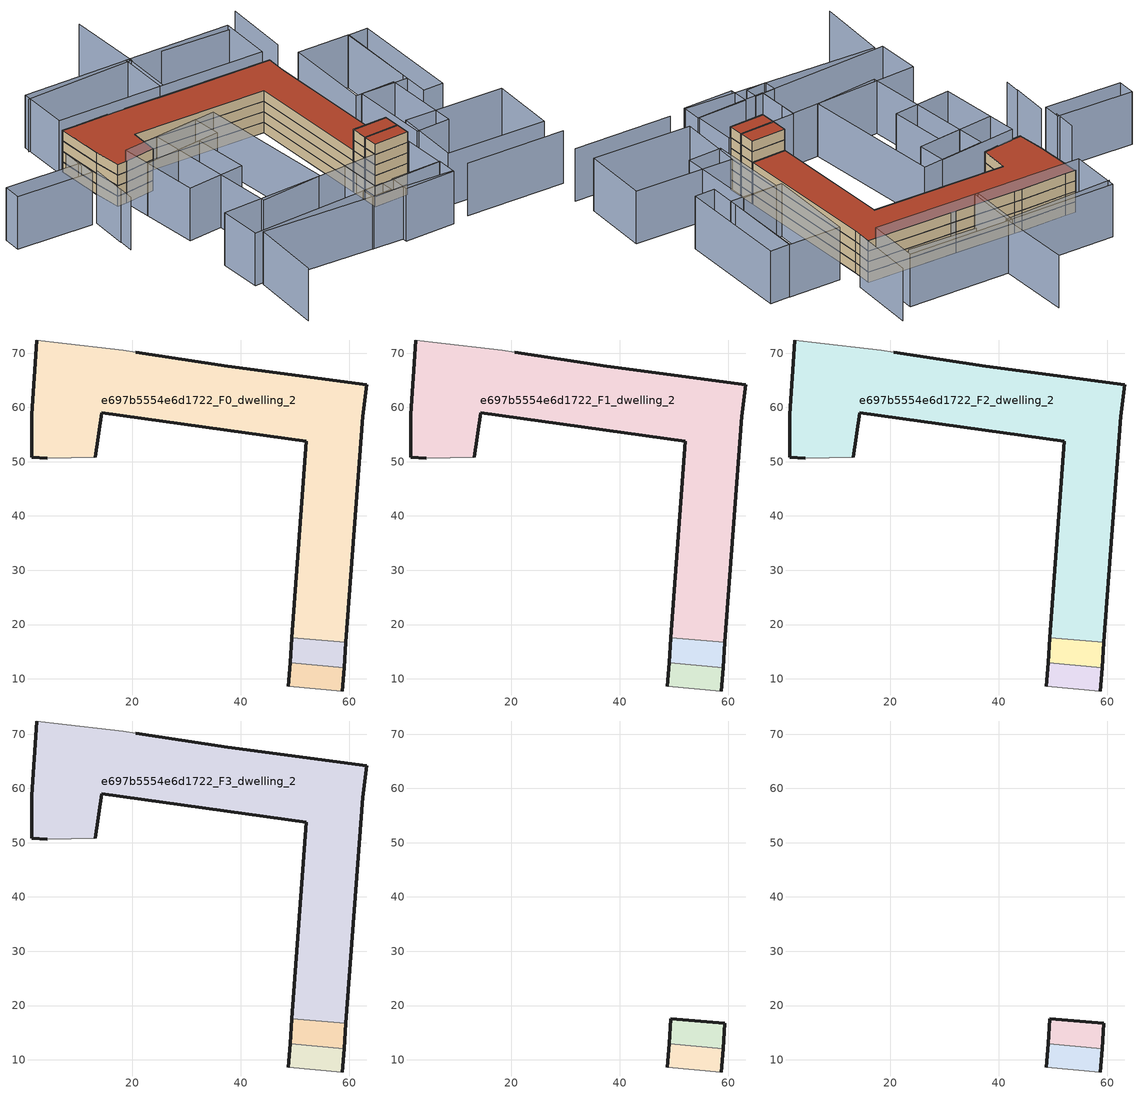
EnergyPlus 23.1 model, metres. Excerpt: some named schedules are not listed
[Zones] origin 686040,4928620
e697b5554e6d1722_F0_dwelling_0
 floor ground (EU_floor_Construction): 58.72,7.76 59.04,12.04 49.08,12.93 48.77,8.65 z0
 wall outside (EU_wall_Construction): 59.04,12.04 58.72,7.76 / 48.77,8.65 49.08,12.93 z0:3
 wall adiabatic (EU_wall_Construction): 58.72,7.76 48.77,8.65 z0:3
 wall to e697b5554e6d1722_F0_dwelling_1 (EU_wall_Construction): 49.08,12.93 59.04,12.04 z0:3
e697b5554e6d1722_F0_dwelling_1
 floor ground (EU_floor_Construction): 59.04,12.04 59.38,16.7 49.42,17.59 49.08,12.93 z0
 wall outside (EU_wall_Construction): 59.38,16.7 59.04,12.04 / 49.08,12.93 49.42,17.59 z0:3
 wall to e697b5554e6d1722_F0_dwelling_2 (EU_wall_Construction): 49.42,17.59 59.38,16.7 z0:3
e697b5554e6d1722_F0_dwelling_2
 floor ground (EU_floor_Construction): 59.38,16.7 62.45,58.34 63.24,64.17 37.62,67.61 20.64,70.16 18.35,70.51 5.53,71.99 2.45,72.42 1.5,58.65 1.46,50.83 4.36,50.66 13.22,50.85 14.35,59.02 52.07,53.79 49.42,17.59 z0
 wall outside (EU_wall_Construction): 49.42,17.59 52.07,53.79 14.35,59.02 13.22,50.85 / 4.36,50.66 1.46,50.83 1.5,58.65 2.45,72.42 / 20.64,70.16 37.62,67.61 63.24,64.17 62.45,58.34 59.38,16.7 z0:3
 wall adiabatic (EU_wall_Construction): 13.22,50.85 4.36,50.66 / 2.45,72.42 5.53,71.99 18.35,70.51 20.64,70.16 z0:3
e697b5554e6d1722_F1_dwelling_0
 floor to e697b5554e6d1722_F0_dwelling_0 (EU_floor_Construction): 58.72,7.76 59.04,12.04 49.08,12.93 48.77,8.65 z3
 wall outside (EU_wall_Construction): 59.04,12.04 58.72,7.76 / 48.77,8.65 49.08,12.93 z3:6
 wall adiabatic (EU_wall_Construction): 58.72,7.76 48.77,8.65 z3:6
 wall to e697b5554e6d1722_F1_dwelling_1 (EU_wall_Construction): 49.08,12.93 59.04,12.04 z3:6
e697b5554e6d1722_F1_dwelling_1
 floor to e697b5554e6d1722_F0_dwelling_1 (EU_floor_Construction): 59.04,12.04 59.38,16.7 49.42,17.59 49.08,12.93 z3
 wall outside (EU_wall_Construction): 59.38,16.7 59.04,12.04 / 49.08,12.93 49.42,17.59 z3:6
 wall to e697b5554e6d1722_F1_dwelling_2 (EU_wall_Construction): 49.42,17.59 59.38,16.7 z3:6
e697b5554e6d1722_F1_dwelling_2
 floor to e697b5554e6d1722_F0_dwelling_2 (EU_floor_Construction): 59.38,16.7 62.45,58.34 63.24,64.17 37.62,67.61 20.64,70.16 18.35,70.51 5.53,71.99 2.45,72.42 1.5,58.65 1.46,50.83 4.36,50.66 13.22,50.85 14.35,59.02 52.07,53.79 49.42,17.59 z3
 wall outside (EU_wall_Construction): 49.42,17.59 52.07,53.79 14.35,59.02 13.22,50.85 / 4.36,50.66 1.46,50.83 1.5,58.65 2.45,72.42 / 20.64,70.16 37.62,67.61 63.24,64.17 62.45,58.34 59.38,16.7 z3:6
 wall adiabatic (EU_wall_Construction): 13.22,50.85 4.36,50.66 / 2.45,72.42 5.53,71.99 18.35,70.51 20.64,70.16 z3:6
e697b5554e6d1722_F2_dwelling_0
 floor to e697b5554e6d1722_F1_dwelling_0 (EU_floor_Construction): 58.72,7.76 59.04,12.04 49.08,12.93 48.77,8.65 z6
 wall outside (EU_wall_Construction): 59.04,12.04 58.72,7.76 / 48.77,8.65 49.08,12.93 z6:9
 wall adiabatic (EU_wall_Construction): 58.72,7.76 48.77,8.65 z6:9
 wall to e697b5554e6d1722_F2_dwelling_1 (EU_wall_Construction): 49.08,12.93 59.04,12.04 z6:9
e697b5554e6d1722_F2_dwelling_1
 floor to e697b5554e6d1722_F1_dwelling_1 (EU_floor_Construction): 59.04,12.04 59.38,16.7 49.42,17.59 49.08,12.93 z6
 wall outside (EU_wall_Construction): 59.38,16.7 59.04,12.04 / 49.08,12.93 49.42,17.59 z6:9
 wall to e697b5554e6d1722_F2_dwelling_2 (EU_wall_Construction): 49.42,17.59 59.38,16.7 z6:9
e697b5554e6d1722_F2_dwelling_2
 floor to e697b5554e6d1722_F1_dwelling_2 (EU_floor_Construction): 59.38,16.7 62.45,58.34 63.24,64.17 37.62,67.61 20.64,70.16 18.35,70.51 5.53,71.99 2.45,72.42 1.5,58.65 1.46,50.83 4.36,50.66 13.22,50.85 14.35,59.02 52.07,53.79 49.42,17.59 z6
 wall outside (EU_wall_Construction): 49.42,17.59 52.07,53.79 14.35,59.02 13.22,50.85 / 4.36,50.66 1.46,50.83 1.5,58.65 2.45,72.42 / 20.64,70.16 37.62,67.61 63.24,64.17 62.45,58.34 59.38,16.7 z6:9
 wall adiabatic (EU_wall_Construction): 13.22,50.85 4.36,50.66 / 2.45,72.42 5.53,71.99 18.35,70.51 20.64,70.16 z6:9
e697b5554e6d1722_F3_dwelling_0
 floor to e697b5554e6d1722_F2_dwelling_0 (EU_floor_Construction): 58.72,7.76 59.04,12.04 49.08,12.93 48.77,8.65 z9
 wall outside (EU_wall_Construction): 59.04,12.04 58.72,7.76 / 48.77,8.65 49.08,12.93 z9:12
 wall adiabatic (EU_wall_Construction): 58.72,7.76 48.77,8.65 z9:12
 wall to e697b5554e6d1722_F3_dwelling_1 (EU_wall_Construction): 49.08,12.93 59.04,12.04 z9:12
e697b5554e6d1722_F3_dwelling_1
 floor to e697b5554e6d1722_F2_dwelling_1 (EU_floor_Construction): 59.04,12.04 59.38,16.7 49.42,17.59 49.08,12.93 z9
 wall outside (EU_wall_Construction): 59.38,16.7 59.04,12.04 / 49.08,12.93 49.42,17.59 z9:12
 wall to e697b5554e6d1722_F3_dwelling_2 (EU_wall_Construction): 49.42,17.59 59.38,16.7 z9:12
e697b5554e6d1722_F3_dwelling_2
 floor to e697b5554e6d1722_F2_dwelling_2 (EU_floor_Construction): 59.38,16.7 62.45,58.34 63.24,64.17 37.62,67.61 20.64,70.16 18.35,70.51 5.53,71.99 2.45,72.42 1.5,58.65 1.46,50.83 4.36,50.66 13.22,50.85 14.35,59.02 52.07,53.79 49.42,17.59 z9
 wall outside (EU_wall_Construction): 49.42,17.59 52.07,53.79 14.35,59.02 13.22,50.85 / 4.36,50.66 1.46,50.83 1.5,58.65 2.45,72.42 / 20.64,70.16 37.62,67.61 63.24,64.17 62.45,58.34 59.38,16.7 z9:12
 wall adiabatic (EU_wall_Construction): 13.22,50.85 4.36,50.66 / 2.45,72.42 5.53,71.99 18.35,70.51 20.64,70.16 z9:12
 roof outside (EU_roof_Construction): 63.24,64.17 62.45,58.34 59.38,16.7 49.42,17.59 52.07,53.79 14.35,59.02 13.22,50.85 4.36,50.66 1.46,50.83 1.5,58.65 2.45,72.42 5.53,71.99 18.35,70.51 20.64,70.16 37.62,67.61 z12
e697b5554e6d1722_F4_dwelling_0
 floor to e697b5554e6d1722_F3_dwelling_0 (EU_floor_Construction): 58.72,7.76 59.04,12.04 49.08,12.93 48.77,8.65 z12
 wall outside (EU_wall_Construction): 59.04,12.04 58.72,7.76 / 48.77,8.65 49.08,12.93 z12:15
 wall adiabatic (EU_wall_Construction): 58.72,7.76 48.77,8.65 z12:15
 wall to e697b5554e6d1722_F4_dwelling_1 (EU_wall_Construction): 49.08,12.93 59.04,12.04 z12:15
e697b5554e6d1722_F4_dwelling_1
 floor to e697b5554e6d1722_F3_dwelling_1 (EU_floor_Construction): 59.04,12.04 59.38,16.7 49.42,17.59 49.08,12.93 z12
 wall outside (EU_wall_Construction): 49.08,12.93 49.42,17.59 59.38,16.7 59.04,12.04 z12:15
e697b5554e6d1722_F5_dwelling_0
 floor to e697b5554e6d1722_F4_dwelling_0 (EU_floor_Construction): 58.72,7.76 59.04,12.04 49.08,12.93 48.77,8.65 z15
 wall outside (EU_wall_Construction): 59.04,12.04 58.72,7.76 / 48.77,8.65 49.08,12.93 z15:18
 wall adiabatic (EU_wall_Construction): 58.72,7.76 48.77,8.65 z15:18
 wall to e697b5554e6d1722_F5_dwelling_1 (EU_wall_Construction): 49.08,12.93 59.04,12.04 z15:18
 roof outside (EU_roof_Construction): 59.04,12.04 58.72,7.76 48.77,8.65 49.08,12.93 z18
e697b5554e6d1722_F5_dwelling_1
 floor to e697b5554e6d1722_F4_dwelling_1 (EU_floor_Construction): 59.04,12.04 59.38,16.7 49.42,17.59 49.08,12.93 z15
 wall outside (EU_wall_Construction): 49.08,12.93 49.42,17.59 59.38,16.7 59.04,12.04 z15:18
 roof outside (EU_roof_Construction): 59.38,16.7 59.04,12.04 49.08,12.93 49.42,17.59 z18
shading: 63.02,-9.55 91.05,-13.29 / -0.05,-21.57 3.24,-1.09 / 3.24,-1.09 57.83,-9.85 / -9.21,37.69 -9.95,33.1 / -7.61,48.3 -9.38,37.39 / -7.84,59.34 -9.05,52.56 / 66.15,64.35 69.01,83.46 / 61.99,77.74 42.82,81.03 / 36.14,104.19 34.28,82.57 / 34.28,82.57 2.83,85.27 / 57.88,-10.17 43.49,-8.79 / 43.49,-8.79 44.05,-2.96 / 44.05,-2.96 58.44,-4.35 / 58.44,-4.35 57.88,-10.17 / 34.74,-6.18 34.92,-2.6 / 34.92,-2.6 40.75,-2.89 / 40.75,-2.89 40.57,-6.47 / 40.57,-6.47 34.74,-6.18 / 38.56,-2.95 39.51,9.51 / 39.51,9.51 59.14,8.01 / 59.14,8.01 58.19,-4.45 / 58.19,-4.45 38.56,-2.95 / 93.31,12.06 90.63,-6.72 / 90.63,-6.72 62.71,-2.74 / 62.71,-2.74 65.39,16.05 / 65.39,16.05 93.31,12.06 / 2.36,12.05 39.48,9.39 / 39.48,9.39 38.6,-2.86 / 38.6,-2.86 1.48,-0.2 / 1.48,-0.2 2.36,12.05 / 65.85,32.85 75.58,32.05 / 75.58,32.05 73.73,9.52 / 73.73,9.52 64,10.32 / 64,10.32 65.85,32.85 / 32.57,50.41 31.9,9.97 / 31.9,9.97 13.53,10.27 / 13.53,10.27 14.2,50.71 / 14.2,50.71 32.57,50.41 / 3.93,26.71 4.21,42.72 / 4.21,42.72 20.92,42.42 / 20.92,42.42 20.63,26.41 / 20.63,26.41 3.93,26.71 / 87.86,55.76 84.06,23.46 / 84.06,23.46 78.45,24.12 / 78.45,24.12 82.25,56.42 / 82.25,56.42 87.86,55.76 / 67.4,58.3 82.45,56.39 / 82.45,56.39 79.26,31.15 / 79.26,31.15 64.21,33.05 / 64.21,33.05 67.4,58.3 / 26.61,42.35 4.22,42.69 / 4.22,42.69 4.35,50.98 / 4.35,50.98 26.74,50.64 / 26.74,50.64 26.61,42.35 / -30.66,51.68 -29.9,56.86 / -29.9,56.86 -8.25,53.71 / -8.25,53.71 -9,48.53 / -9,48.53 -30.66,51.68 / 61.13,64.45 31.16,68.47 / 31.16,68.47 33.19,83.61 / 33.19,83.61 63.16,79.58 / 63.16,79.58 61.13,64.45 / 32.15,68.44 1.5,72.52 / 1.5,72.52 3.48,87.37 / 3.48,87.37 34.12,83.29 / 34.12,83.29 32.15,68.44 z0:15
[Building]
EU S2 Campaign: North Axis=0; Terrain=City; Solar Distribution=FullExterior
[Site:Location]
Bologna: Latitude=44.5; Longitude=11.25; Time Zone=1; Elevation=37
[SizingPeriod:WeatherFileDays]
AnnualSizingPeriod: Begin Month=1; Begin Day of Month=1; End Month=12; End Day of Month=31; Day of Week for Start Day=Monday; Use Weather File Daylight Saving Period=No; Use Weather File Rain and Snow Indicators=No
[MATERIAL]
EU_InternalMass_Material: Roughness=MediumRough; Thickness=0.1; Conductivity=1; Density=1800; Specific Heat=900; Thermal Absorptance=0.9; Solar Absorptance=0.7; Visible Absorptance=0.7
[MATERIAL:NOMASS] Roughness=MediumRough; Thermal Absorptance=0.9; Solar Absorptance=0.7; Visible Absorptance=0.7
Name | Thermal Resistance
EU_wall_NoMass | 0.905828
EU_roof_NoMass | 0.37593
EU_floor_NoMass | 0.67114
[CONSTRUCTION]
EU_wall_Construction: EU_wall_NoMass
EU_roof_Construction: EU_roof_NoMass
EU_floor_Construction: EU_floor_NoMass
EU_InternalMass_Construction: EU_InternalMass_Material
[ZONE] Type=1; Multiplier=1; Ceiling Height=autocalculate; Floor Area=autocalculate; Part of Total Floor Area=Yes
Name | Volume
e697b5554e6d1722_F0_dwelling_0 | 128.648
e697b5554e6d1722_F1_dwelling_0; e697b5554e6d1722_F2_dwelling_0; e697b5554e6d1722_F3_dwelling_0; e697b5554e6d1722_F4_dwelling_0; e697b5554e6d1722_F5_dwelling_0 | 128.646
e697b5554e6d1722_F0_dwelling_1 | 140.169
e697b5554e6d1722_F1_dwelling_1; e697b5554e6d1722_F2_dwelling_1; e697b5554e6d1722_F3_dwelling_1; e697b5554e6d1722_F4_dwelling_1; e697b5554e6d1722_F5_dwelling_1 | 140.167
e697b5554e6d1722_F0_dwelling_2; e697b5554e6d1722_F1_dwelling_2; e697b5554e6d1722_F2_dwelling_2; e697b5554e6d1722_F3_dwelling_2 | 3577.39
[INTERNALMASS] Construction=EU_InternalMass_Construction
Name | Zone or ZoneList | Surface Area
e697b5554e6d1722_F0_dwelling_0_EU_InternalMass | e697b5554e6d1722_F0_dwelling_0 | 42.8823
e697b5554e6d1722_F0_dwelling_1_EU_InternalMass | e697b5554e6d1722_F0_dwelling_1 | 46.7227
e697b5554e6d1722_F0_dwelling_2_EU_InternalMass | e697b5554e6d1722_F0_dwelling_2 | 1192.46
e697b5554e6d1722_F1_dwelling_0_EU_InternalMass | e697b5554e6d1722_F1_dwelling_0 | 42.8823
e697b5554e6d1722_F1_dwelling_1_EU_InternalMass | e697b5554e6d1722_F1_dwelling_1 | 46.7227
e697b5554e6d1722_F1_dwelling_2_EU_InternalMass | e697b5554e6d1722_F1_dwelling_2 | 1192.46
e697b5554e6d1722_F2_dwelling_0_EU_InternalMass | e697b5554e6d1722_F2_dwelling_0 | 42.8823
e697b5554e6d1722_F2_dwelling_1_EU_InternalMass | e697b5554e6d1722_F2_dwelling_1 | 46.7227
e697b5554e6d1722_F2_dwelling_2_EU_InternalMass | e697b5554e6d1722_F2_dwelling_2 | 1192.46
e697b5554e6d1722_F3_dwelling_0_EU_InternalMass | e697b5554e6d1722_F3_dwelling_0 | 42.8823
e697b5554e6d1722_F3_dwelling_1_EU_InternalMass | e697b5554e6d1722_F3_dwelling_1 | 46.7227
e697b5554e6d1722_F3_dwelling_2_EU_InternalMass | e697b5554e6d1722_F3_dwelling_2 | 1192.46
e697b5554e6d1722_F4_dwelling_0_EU_InternalMass | e697b5554e6d1722_F4_dwelling_0 | 437.004
e697b5554e6d1722_F4_dwelling_1_EU_InternalMass | e697b5554e6d1722_F4_dwelling_1 | 845.063
e697b5554e6d1722_F5_dwelling_0_EU_InternalMass | e697b5554e6d1722_F5_dwelling_0 | 437.004
e697b5554e6d1722_F5_dwelling_1_EU_InternalMass | e697b5554e6d1722_F5_dwelling_1 | 845.063
[OTHEREQUIPMENT] Fuel Type=Electricity; Design Level Calculation Method=Watts/Area; Power per Zone Floor Area=1; Fraction Latent=0; Fraction Radiant=0; Fraction Lost=0; Carbon Dioxide Generation Rate=0; EndUse Subcategory=EU_Step8_InternalGains
Name | Zone or ZoneList or Space or SpaceList | Schedule
EU_Step8_InternalGain_e697b5554e6d1722_F0_dwelling_0_f000 | e697b5554e6d1722_F0_dwelling_0 | EU_Step8_GainSchedule_e697b5554e6d1722_F0_dwelling_0_f000
EU_Step8_InternalGain_e697b5554e6d1722_F0_dwelling_1_f000 | e697b5554e6d1722_F0_dwelling_1 | EU_Step8_GainSchedule_e697b5554e6d1722_F0_dwelling_1_f000
EU_Step8_InternalGain_e697b5554e6d1722_F0_dwelling_2_f000 | e697b5554e6d1722_F0_dwelling_2 | EU_Step8_GainSchedule_e697b5554e6d1722_F0_dwelling_2_f000
EU_Step8_InternalGain_e697b5554e6d1722_F1_dwelling_0_f000 | e697b5554e6d1722_F1_dwelling_0 | EU_Step8_GainSchedule_e697b5554e6d1722_F1_dwelling_0_f000
EU_Step8_InternalGain_e697b5554e6d1722_F1_dwelling_1_f000 | e697b5554e6d1722_F1_dwelling_1 | EU_Step8_GainSchedule_e697b5554e6d1722_F1_dwelling_1_f000
EU_Step8_InternalGain_e697b5554e6d1722_F1_dwelling_2_f000 | e697b5554e6d1722_F1_dwelling_2 | EU_Step8_GainSchedule_e697b5554e6d1722_F1_dwelling_2_f000
EU_Step8_InternalGain_e697b5554e6d1722_F2_dwelling_0_f000 | e697b5554e6d1722_F2_dwelling_0 | EU_Step8_GainSchedule_e697b5554e6d1722_F2_dwelling_0_f000
EU_Step8_InternalGain_e697b5554e6d1722_F2_dwelling_1_f000 | e697b5554e6d1722_F2_dwelling_1 | EU_Step8_GainSchedule_e697b5554e6d1722_F2_dwelling_1_f000
EU_Step8_InternalGain_e697b5554e6d1722_F2_dwelling_2_f000 | e697b5554e6d1722_F2_dwelling_2 | EU_Step8_GainSchedule_e697b5554e6d1722_F2_dwelling_2_f000
EU_Step8_InternalGain_e697b5554e6d1722_F3_dwelling_0_f000 | e697b5554e6d1722_F3_dwelling_0 | EU_Step8_GainSchedule_e697b5554e6d1722_F3_dwelling_0_f000
EU_Step8_InternalGain_e697b5554e6d1722_F3_dwelling_1_f000 | e697b5554e6d1722_F3_dwelling_1 | EU_Step8_GainSchedule_e697b5554e6d1722_F3_dwelling_1_f000
EU_Step8_InternalGain_e697b5554e6d1722_F3_dwelling_2_f000 | e697b5554e6d1722_F3_dwelling_2 | EU_Step8_GainSchedule_e697b5554e6d1722_F3_dwelling_2_f000
EU_Step8_InternalGain_e697b5554e6d1722_F4_dwelling_0_f000 | e697b5554e6d1722_F4_dwelling_0 | EU_Step8_GainSchedule_e697b5554e6d1722_F4_dwelling_0_f000
EU_Step8_InternalGain_e697b5554e6d1722_F4_dwelling_1_f000 | e697b5554e6d1722_F4_dwelling_1 | EU_Step8_GainSchedule_e697b5554e6d1722_F4_dwelling_1_f000
EU_Step8_InternalGain_e697b5554e6d1722_F5_dwelling_0_f000 | e697b5554e6d1722_F5_dwelling_0 | EU_Step8_GainSchedule_e697b5554e6d1722_F5_dwelling_0_f000
EU_Step8_InternalGain_e697b5554e6d1722_F5_dwelling_1_f000 | e697b5554e6d1722_F5_dwelling_1 | EU_Step8_GainSchedule_e697b5554e6d1722_F5_dwelling_1_f000
[ZONEVENTILATION:DESIGNFLOWRATE] Schedule=EU_AlwaysOn; Design Flow Rate Calculation Method=AirChanges/Hour; Air Changes per Hour=0.73129; Ventilation Type=Natural; Fan Pressure Rise=0; Fan Total Efficiency=1; Constant Term Coefficient=1; Temperature Term Coefficient=0; Velocity Term Coefficient=0; Velocity Squared Term Coefficient=0; Minimum Indoor Temperature=-100; Maximum Indoor Temperature=100; Delta Temperature=-100; Minimum Outdoor Temperature=-100; Maximum Outdoor Temperature=100; Maximum Wind Speed=40
Name | Zone or ZoneList or Space or SpaceList
EU_ConstantAir_e697b5554e6d1722_F0_dwelling_0 | e697b5554e6d1722_F0_dwelling_0
EU_ConstantAir_e697b5554e6d1722_F0_dwelling_1 | e697b5554e6d1722_F0_dwelling_1
EU_ConstantAir_e697b5554e6d1722_F0_dwelling_2 | e697b5554e6d1722_F0_dwelling_2
EU_ConstantAir_e697b5554e6d1722_F1_dwelling_0 | e697b5554e6d1722_F1_dwelling_0
EU_ConstantAir_e697b5554e6d1722_F1_dwelling_1 | e697b5554e6d1722_F1_dwelling_1
EU_ConstantAir_e697b5554e6d1722_F1_dwelling_2 | e697b5554e6d1722_F1_dwelling_2
EU_ConstantAir_e697b5554e6d1722_F2_dwelling_0 | e697b5554e6d1722_F2_dwelling_0
EU_ConstantAir_e697b5554e6d1722_F2_dwelling_1 | e697b5554e6d1722_F2_dwelling_1
EU_ConstantAir_e697b5554e6d1722_F2_dwelling_2 | e697b5554e6d1722_F2_dwelling_2
EU_ConstantAir_e697b5554e6d1722_F3_dwelling_0 | e697b5554e6d1722_F3_dwelling_0
EU_ConstantAir_e697b5554e6d1722_F3_dwelling_1 | e697b5554e6d1722_F3_dwelling_1
EU_ConstantAir_e697b5554e6d1722_F3_dwelling_2 | e697b5554e6d1722_F3_dwelling_2
EU_ConstantAir_e697b5554e6d1722_F4_dwelling_0 | e697b5554e6d1722_F4_dwelling_0
EU_ConstantAir_e697b5554e6d1722_F4_dwelling_1 | e697b5554e6d1722_F4_dwelling_1
EU_ConstantAir_e697b5554e6d1722_F5_dwelling_0 | e697b5554e6d1722_F5_dwelling_0
EU_ConstantAir_e697b5554e6d1722_F5_dwelling_1 | e697b5554e6d1722_F5_dwelling_1
[HVACTEMPLATE:THERMOSTAT] Constant Heating Setpoint=20; Constant Cooling Setpoint=50
EU_HeatOnly_e697b5554e6d1722_F0_dwelling_0; EU_HeatOnly_e697b5554e6d1722_F0_dwelling_1; EU_HeatOnly_e697b5554e6d1722_F0_dwelling_2; EU_HeatOnly_e697b5554e6d1722_F1_dwelling_0; EU_HeatOnly_e697b5554e6d1722_F1_dwelling_1; EU_HeatOnly_e697b5554e6d1722_F1_dwelling_2; EU_HeatOnly_e697b5554e6d1722_F2_dwelling_0; EU_HeatOnly_e697b5554e6d1722_F2_dwelling_1; EU_HeatOnly_e697b5554e6d1722_F2_dwelling_2; EU_HeatOnly_e697b5554e6d1722_F3_dwelling_0; EU_HeatOnly_e697b5554e6d1722_F3_dwelling_1; EU_HeatOnly_e697b5554e6d1722_F3_dwelling_2; EU_HeatOnly_e697b5554e6d1722_F4_dwelling_0; EU_HeatOnly_e697b5554e6d1722_F4_dwelling_1; EU_HeatOnly_e697b5554e6d1722_F5_dwelling_0; EU_HeatOnly_e697b5554e6d1722_F5_dwelling_1
